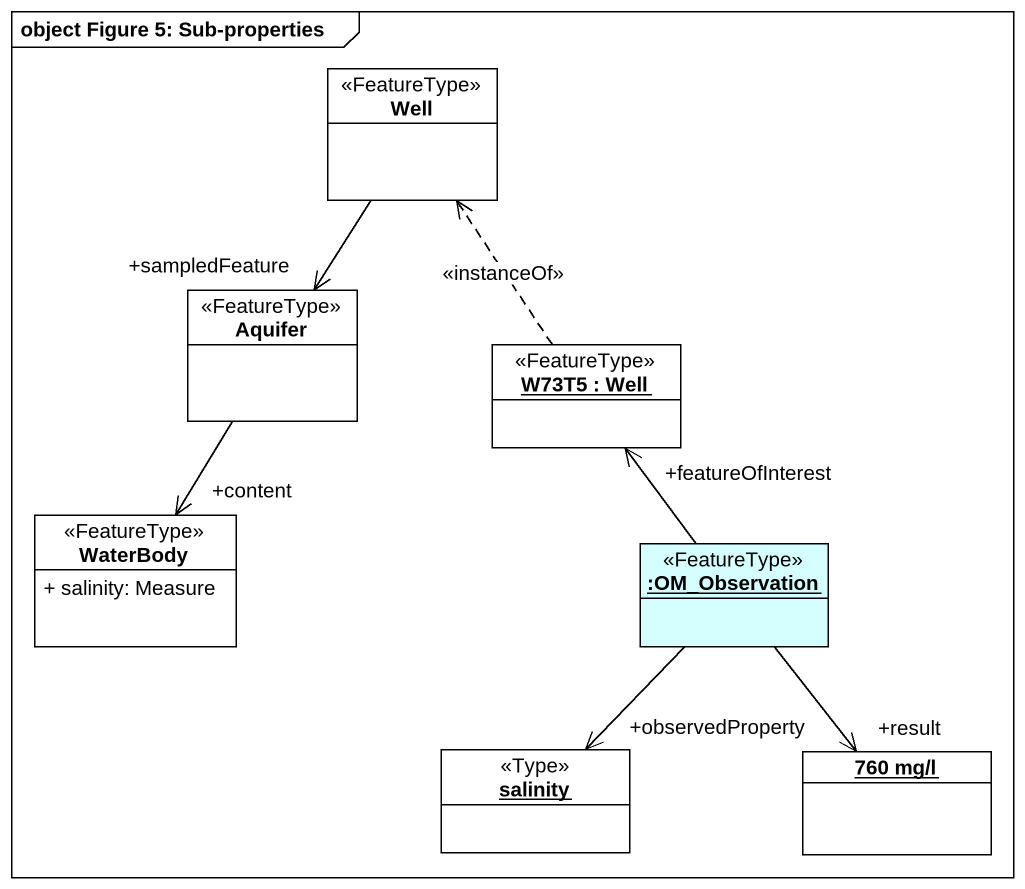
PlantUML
@startuml
mainframe object Figure 5: Sub-properties
hide circle
hide empty members
skinparam classAttributeIconSize 0
class Well <<FeatureType>>
class Aquifer <<FeatureType>>
object "W73T5 : Well" as W73T5 <<FeatureType>>
class WaterBody <<FeatureType>> {
  + salinity: Measure
}
object ":OM_Observation" as OM_Observation <<FeatureType>> #D5FFFF
object salinity <<Type>>
object "760 mg/l" as o760_mg_l
Well --> "+sampledFeature" Aquifer
Aquifer --> "+content" WaterBody
W73T5 .up.> Well : <<instanceOf>>
OM_Observation -up-> "+featureOfInterest" W73T5
OM_Observation --> "+observedProperty" salinity
OM_Observation --> "+result" o760_mg_l
@enduml
